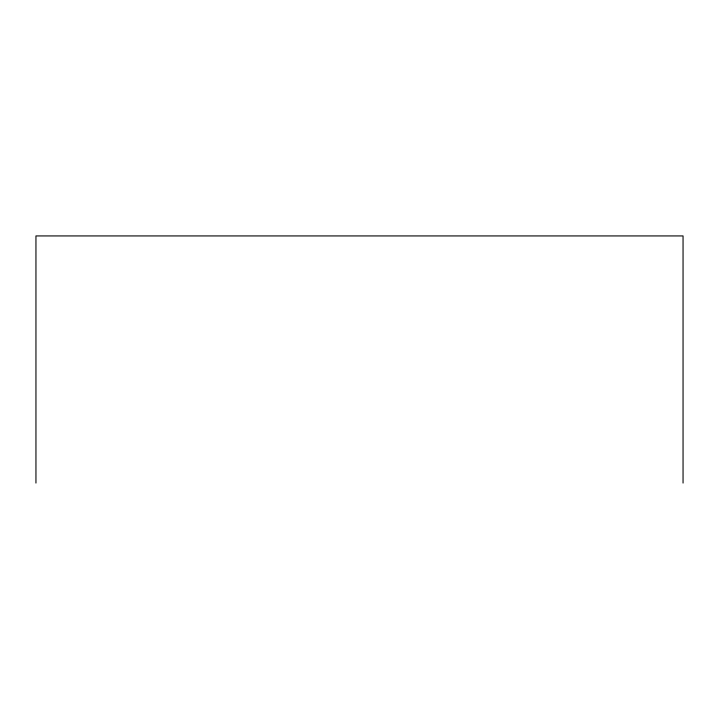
<?xml version="1.0" encoding="UTF-8"?>
<svg xmlns="http://www.w3.org/2000/svg" width="719" height="719" viewBox="0 0 719 719"><rect width="100%" height="100%" fill="white"/><g stroke="black" fill="none" stroke-linecap="round" stroke-linejoin="round"><path stroke-width="1.08" d="M683.05 483.069L683.05 235.931L35.95 235.931L35.95 483.069"/></g></svg>
